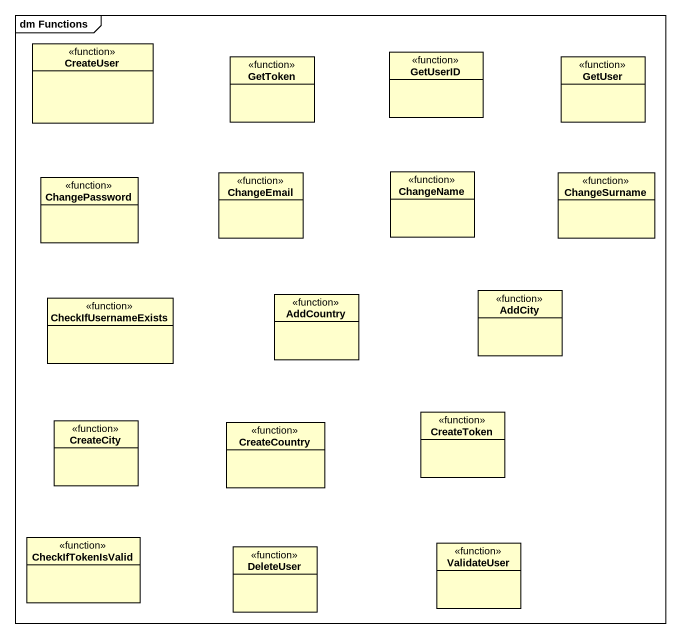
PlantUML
@startuml
mainframe dm Functions
hide circle
hide empty members
class CreateUser <<function>>
class GetToken <<function>>
class GetUserID <<function>>
class GetUser <<function>>
class ChangeEmail <<function>>
class ChangeName <<function>>
class ChangeSurname <<function>>
class ChangePassword <<function>>
class CheckIfUsernameExists <<function>>
class AddCountry <<function>>
class AddCity <<function>>
class CreateCity <<function>>
class CreateCountry <<function>>
class CreateToken <<function>>
class CheckIfTokenIsValid <<function>>
class DeleteUser <<function>>
class ValidateUser <<function>>
@enduml
